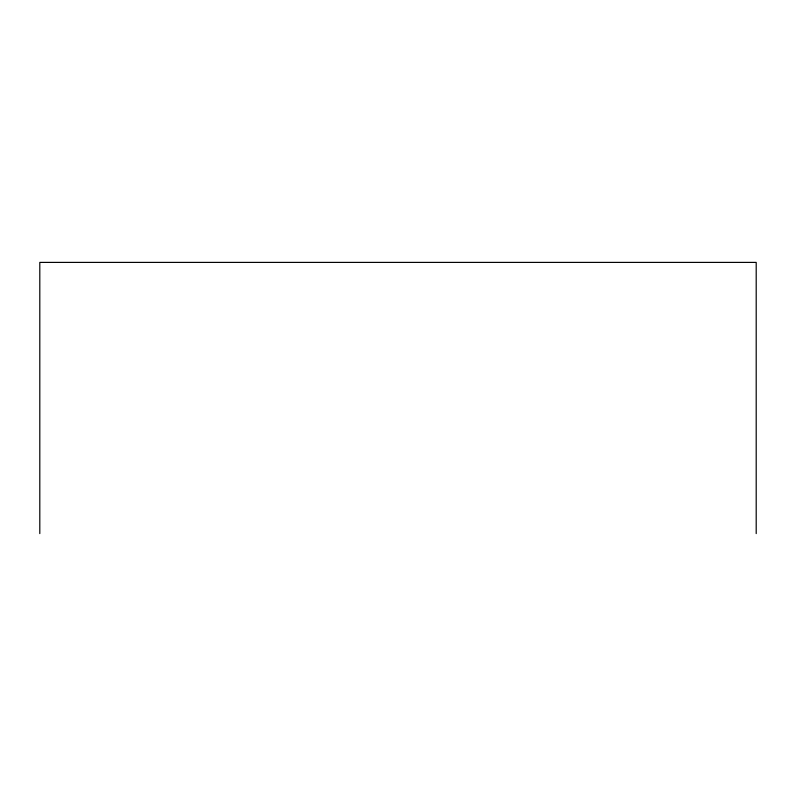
<?xml version="1.0" encoding="UTF-8"?>
<svg xmlns="http://www.w3.org/2000/svg" width="796" height="796" viewBox="0 0 796 796"><rect width="100%" height="100%" fill="white"/><g stroke="black" fill="none" stroke-linecap="round" stroke-linejoin="round"><path stroke-width="1.19" d="M756.2 533.599L756.2 262.401L39.8 262.401L39.8 533.599"/></g></svg>
